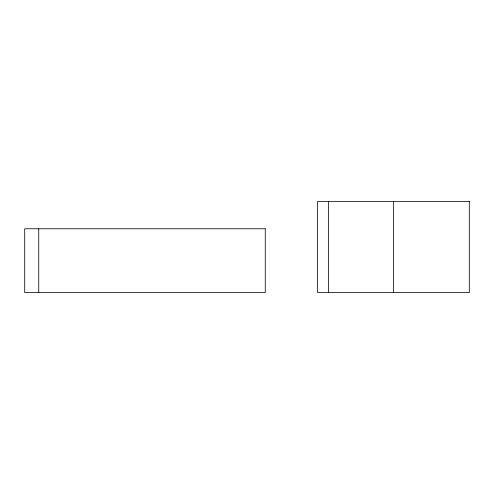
<?xml version="1.0" encoding="UTF-8"?>
<svg xmlns="http://www.w3.org/2000/svg" width="494" height="494" viewBox="0 0 494 494"><rect width="100%" height="100%" fill="white"/><g stroke="black" fill="none" stroke-linecap="round" stroke-linejoin="round"><path stroke-width="0.74" d="M393.588 201.41L393.588 292.59M328.609 201.41L328.609 292.59M38.742 228.765L38.742 292.59M469.3 201.41L317.623 201.41L317.623 292.59L469.3 292.59L469.3 201.41M265.266 228.765L24.7 228.765L24.7 292.59L265.266 292.59L265.266 228.765"/></g></svg>
